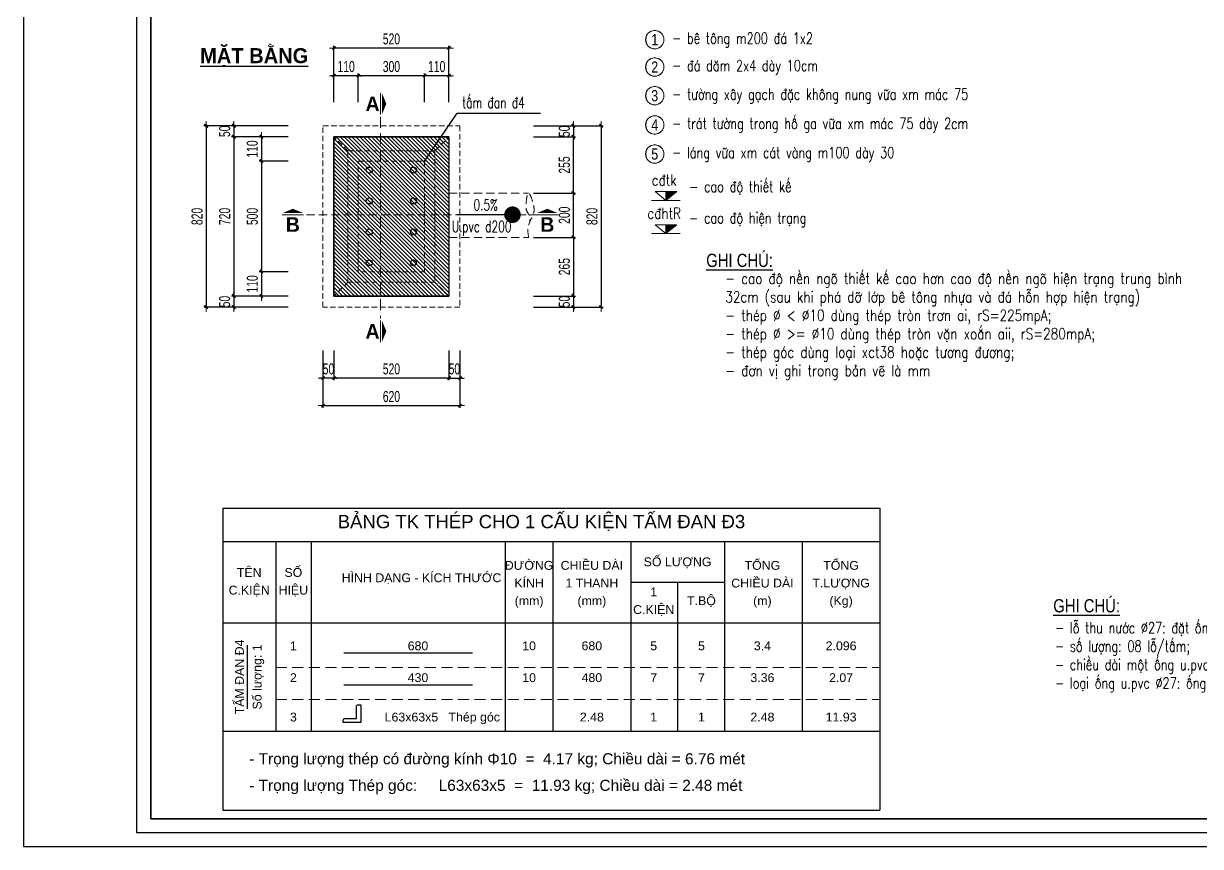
# Model space of a CAD drawing. Header units: inches. Extents: x -676 to 53517, y -16349 to 46516.
# Drawn here: x 26431 to 31758, y 7849 to 11571 of the extents above; entities that cross this region are included whole.
import ezdxf
from ezdxf.enums import TextEntityAlignment as Align

# ---------------------------------------------------------------- set-up
doc = ezdxf.new("R2010")
doc.units = ezdxf.units.IN
doc.header["$MEASUREMENT"] = 0
doc.set_wipeout_variables(frame=1)
doc.linetypes.add('HIDDEN', pattern=[0.375, 0.25, -0.125])
doc.layers.add('ENTTNTHIETKE1', color=2, linetype='Continuous')
doc.layers.add('KHUNGTEN', color=5, linetype='Continuous')
for name, color, linetype, lineweight in [('LC Dim', 8, 'Continuous', 18), ('LC Hatch', 252, 'Continuous', 9), ('LC ISO', 153, 'Continuous', 13), ('LC Khac', 4, 'Continuous', 9), ('LC MANH DUT', 35, 'HIDDEN', 5), ('LC Net dam 1', 30, 'Continuous', 30), ('LC Net manh', 9, 'Continuous', 5), ('LC Net thay', 7, 'Continuous', 25), ('LC Text1', 3, 'Continuous', 20), ('LC Text2', 7, 'Continuous', 25), ('THEP', 1, 'Continuous', 35)]:
    doc.layers.add(name, color=color, linetype=linetype, lineweight=lineweight)
doc.styles.add('General text 2', font='arial.ttf')
doc.styles.add('Hoa', font='micross.ttf')
doc.styles.add('HOATBIF', font='hoatbif.shx', dxfattribs={"width": 0.7})
doc.styles.add('LC 1', font='')
doc.styles.add('LC 3', font='vnsimli.shx', dxfattribs={"width": 0.75})
doc.styles.add('T1', font='Vnsimli.shx', dxfattribs={"width": 0.8})
doc.styles.add('T2', font='', dxfattribs={"width": 0.8})
doc.styles.add('THUONG', font='', dxfattribs={"height": 40})
doc.styles.get('LC 1').set_extended_font_data('.VnAvantH', bold=True)
doc.styles.get('T2').set_extended_font_data('.VnArialH')
doc.styles.get('THUONG').set_extended_font_data('.VnArial')
doc.dimstyles.new('1-100(1-25)', dxfattribs={"dimscale": 25, "dimtxt": 2.5, "dimasz": 0.35, "dimexe": 0.5, "dimexo": 0, "dimgap": 0.8, "dimtad": 1, "dimdec": 0, "dimzin": 0, "dimdsep": 46, "dimtxsty": 'HOATBIF', "dimblk1": 'DOT', "dimblk2": 'DOT', "dimsah": 1, "dimcen": -1, "dimdle": 1, "dimclrd": 256, "dimclre": 256, "dimclrt": 4, "dimadec": 3, "dimazin": 2, "dimtfac": 0.333333, "dimtdec": 0, "dimtix": 1, "dimtmove": 2, "dimatfit": 3, "dimldrblk": 'DOT', "dimfxl": 1, "dimtvp": 0.833333, "dimtolj": 1, "dimtzin": 0, "dimarcsym": 0})

# ---------------------------------------------------------------- blocks, each defined once
blk = doc.blocks.new('*U475')
at = {"layer": 'LC Net thay'}
blk.add_circle((0, 0), 13.5, dxfattribs=at)
blk = doc.blocks.new('*U476')
at = {"layer": 'LC Net thay', "color": 0, "linetype": 'ByBlock', "lineweight": -2, "transparency": 16777216}
for p in [(0, 420), (200, 420), (0, 280), (200, 280), (0, 140), (200, 140), (0, 0), (200, 0)]:
    blk.add_blockref('*U475', p, dxfattribs=at)
blk = doc.blocks.new('DOT')
at = {"layer": 'LC Dim', "color": 4}
blk.add_line((-1, -1), (1, 1), dxfattribs=at)
at = {"layer": 'LC Dim'}
blk.add_line((-3, 0), (3, 0), dxfattribs=at)
at = {"layer": 'LC Dim', "color": 4}
blk.add_lwpolyline([(0.5, 1), (-1, -0.5), (-0.5, -1), (1, 0.5)], close=True, dxfattribs=at)
blk = doc.blocks.new('*D498')
at = {"layer": 'Defpoints', "color": 0, "transparency": 16777216}
for p in [(27836.4, 10091.5), (28356.4, 10091.5), (27836.4, 9967.4)]:
    blk.add_point(p, dxfattribs=at)
at = {"layer": 'LC Dim', "lineweight": -2, "transparency": 16777216}
for p, q in [((27836.4, 10091.5), (27836.4, 9957.4)), ((28356.4, 10091.5), (28356.4, 9957.4)), ((28349.4, 9967.4), (27843.4, 9967.4))]:
    blk.add_line(p, q, dxfattribs=at)
at = {"layer": 'LC Dim', "lineweight": -2, "transparency": 16777216, "xscale": 7, "yscale": 7, "zscale": 7, "rotation": 180}
blk.add_blockref('DOT', (27836.4, 9967.4), dxfattribs=at)
at = {"layer": 'LC Dim', "lineweight": -2, "transparency": 16777216, "xscale": 7, "yscale": 7, "zscale": 7}
blk.add_blockref('DOT', (28356.4, 9967.4), dxfattribs=at)
at = {"layer": 'LC Dim', "color": 4, "transparency": 16777216, "insert": (28096.4, 10008.4), "char_height": 50, "attachment_point": 5, "style": 'HOATBIF'}
blk.add_mtext('\\A1;520', dxfattribs=at)
blk = doc.blocks.new('_Dot')
at = {"color": 0, "linetype": 'ByBlock', "lineweight": -2}
blk.add_line((-0.5, 0), (-1, 0), dxfattribs=at)
at = {"color": 0, "linetype": 'ByBlock', "const_width": 0.5}
blk.add_lwpolyline([(-0.25, 0, 1), (0.25, 0, 1)], format="xyb", close=True, dxfattribs=at)
blk = doc.blocks.new('*D499')
at = {"layer": 'Defpoints', "color": 0, "transparency": 16777216}
for p in [(27786.4, 10091.5), (27836.4, 10091.5), (27786.4, 9967.4)]:
    blk.add_point(p, dxfattribs=at)
at = {"layer": 'LC Dim', "lineweight": -2, "transparency": 16777216}
for p, q in [((27786.4, 10091.5), (27786.4, 9957.4)), ((27836.4, 10091.5), (27836.4, 9957.4)), ((27779.4, 9967.4), (27772.4, 9967.4)), ((27836.4, 9967.4), (27786.4, 9967.4)), ((27843.4, 9967.4), (27850.4, 9967.4))]:
    blk.add_line(p, q, dxfattribs=at)
at = {"layer": 'LC Dim', "lineweight": -2, "transparency": 16777216, "xscale": 7, "yscale": 7, "zscale": 7}
blk.add_blockref('DOT', (27786.4, 9967.4), dxfattribs=at)
at = {"layer": 'LC Dim', "lineweight": -2, "transparency": 16777216, "xscale": 7, "yscale": 7, "zscale": 7, "rotation": 180}
blk.add_blockref('DOT', (27836.4, 9967.4), dxfattribs=at)
at = {"layer": 'LC Dim', "color": 4, "transparency": 16777216, "insert": (27811.4, 10008.4), "char_height": 50, "attachment_point": 5, "style": 'HOATBIF'}
blk.add_mtext('\\A1;50', dxfattribs=at)
blk = doc.blocks.new('*D500')
at = {"layer": 'Defpoints', "color": 0, "transparency": 16777216}
for p in [(28246.4, 11334.9), (28246.4, 11214.8), (28356.4, 11214.8)]:
    blk.add_point(p, dxfattribs=at)
at = {"layer": 'LC Dim', "lineweight": -2, "transparency": 16777216}
for p, q in [((28239.4, 11334.9), (28232.4, 11334.9)), ((28246.4, 11214.8), (28246.4, 11344.9)), ((28356.4, 11334.9), (28246.4, 11334.9)), ((28356.4, 11214.8), (28356.4, 11344.9)), ((28363.4, 11334.9), (28370.4, 11334.9))]:
    blk.add_line(p, q, dxfattribs=at)
at = {"layer": 'LC Dim', "lineweight": -2, "transparency": 16777216, "xscale": 7, "yscale": 7, "zscale": 7}
blk.add_blockref('DOT', (28246.4, 11334.9), dxfattribs=at)
at = {"layer": 'LC Dim', "lineweight": -2, "transparency": 16777216, "xscale": 7, "yscale": 7, "zscale": 7, "rotation": 180}
blk.add_blockref('DOT', (28356.4, 11334.9), dxfattribs=at)
at = {"layer": 'LC Dim', "color": 4, "transparency": 16777216, "insert": (28301.4, 11375.9), "char_height": 50, "attachment_point": 5, "style": 'HOATBIF'}
blk.add_mtext('\\A1;110', dxfattribs=at)
blk = doc.blocks.new('*D501')
at = {"layer": 'Defpoints', "color": 0, "transparency": 16777216}
for p in [(27946.4, 11334.9), (27946.4, 11214.8), (28246.4, 11214.8)]:
    blk.add_point(p, dxfattribs=at)
at = {"layer": 'LC Dim', "lineweight": -2, "transparency": 16777216}
for p, q in [((27946.4, 11214.8), (27946.4, 11344.9)), ((28239.4, 11334.9), (27953.4, 11334.9)), ((28246.4, 11214.8), (28246.4, 11344.9))]:
    blk.add_line(p, q, dxfattribs=at)
at = {"layer": 'LC Dim', "lineweight": -2, "transparency": 16777216, "xscale": 7, "yscale": 7, "zscale": 7, "rotation": 180}
blk.add_blockref('DOT', (27946.4, 11334.9), dxfattribs=at)
at = {"layer": 'LC Dim', "lineweight": -2, "transparency": 16777216, "xscale": 7, "yscale": 7, "zscale": 7}
blk.add_blockref('DOT', (28246.4, 11334.9), dxfattribs=at)
at = {"layer": 'LC Dim', "color": 4, "transparency": 16777216, "insert": (28096.4, 11375.9), "char_height": 50, "attachment_point": 5, "style": 'HOATBIF'}
blk.add_mtext('\\A1;300', dxfattribs=at)
blk = doc.blocks.new('*D502')
at = {"layer": 'Defpoints', "color": 0, "transparency": 16777216}
for p in [(27836.4, 11334.9), (27836.4, 11214.8), (27946.4, 11214.8)]:
    blk.add_point(p, dxfattribs=at)
at = {"layer": 'LC Dim', "lineweight": -2, "transparency": 16777216}
for p, q in [((27829.4, 11334.9), (27822.4, 11334.9)), ((27836.4, 11214.8), (27836.4, 11344.9)), ((27946.4, 11334.9), (27836.4, 11334.9)), ((27946.4, 11214.8), (27946.4, 11344.9)), ((27953.4, 11334.9), (27960.4, 11334.9))]:
    blk.add_line(p, q, dxfattribs=at)
at = {"layer": 'LC Dim', "lineweight": -2, "transparency": 16777216, "xscale": 7, "yscale": 7, "zscale": 7}
blk.add_blockref('DOT', (27836.4, 11334.9), dxfattribs=at)
at = {"layer": 'LC Dim', "lineweight": -2, "transparency": 16777216, "xscale": 7, "yscale": 7, "zscale": 7, "rotation": 180}
blk.add_blockref('DOT', (27946.4, 11334.9), dxfattribs=at)
at = {"layer": 'LC Dim', "color": 4, "transparency": 16777216, "insert": (27891.4, 11375.9), "char_height": 50, "attachment_point": 5, "style": 'HOATBIF'}
blk.add_mtext('\\A1;110', dxfattribs=at)
blk = doc.blocks.new('*D503')
at = {"layer": 'Defpoints', "color": 0, "transparency": 16777216}
for p in [(27629.6, 11058.2), (27507.9, 10948.2), (27629.6, 10948.2)]:
    blk.add_point(p, dxfattribs=at)
at = {"layer": 'LC Dim', "lineweight": -2, "transparency": 16777216}
for p, q in [((27629.6, 11058.2), (27497.9, 11058.2)), ((27507.9, 11065.2), (27507.9, 11072.2)), ((27507.9, 11058.2), (27507.9, 10948.2)), ((27629.6, 10948.2), (27497.9, 10948.2)), ((27507.9, 10941.2), (27507.9, 10934.2))]:
    blk.add_line(p, q, dxfattribs=at)
at = {"layer": 'LC Dim', "lineweight": -2, "transparency": 16777216, "xscale": 7, "yscale": 7, "zscale": 7}
for p, rotation in [((27507.9, 11058.2), 270), ((27507.9, 10948.2), 90)]:
    blk.add_blockref('DOT', p, dxfattribs=dict(at, rotation=rotation))
at = {"layer": 'LC Dim', "color": 4, "transparency": 16777216, "insert": (27466.9, 11003.2), "char_height": 50, "attachment_point": 5, "rotation": 90, "style": 'HOATBIF'}
blk.add_mtext('\\A1;110', dxfattribs=at)
blk = doc.blocks.new('*D504')
at = {"layer": 'Defpoints', "color": 0, "transparency": 16777216}
for p in [(27629.6, 10948.2), (27507.9, 10448.2), (27629.6, 10448.2)]:
    blk.add_point(p, dxfattribs=at)
at = {"layer": 'LC Dim', "lineweight": -2, "transparency": 16777216}
for p, q in [((27629.6, 10948.2), (27497.9, 10948.2)), ((27507.9, 10941.2), (27507.9, 10455.2)), ((27629.6, 10448.2), (27497.9, 10448.2))]:
    blk.add_line(p, q, dxfattribs=at)
at = {"layer": 'LC Dim', "lineweight": -2, "transparency": 16777216, "xscale": 7, "yscale": 7, "zscale": 7}
for p, rotation in [((27507.9, 10948.2), 90), ((27507.9, 10448.2), 270)]:
    blk.add_blockref('DOT', p, dxfattribs=dict(at, rotation=rotation))
at = {"layer": 'LC Dim', "color": 4, "transparency": 16777216, "insert": (27466.9, 10698.2), "char_height": 50, "attachment_point": 5, "rotation": 90, "style": 'HOATBIF'}
blk.add_mtext('\\A1;500', dxfattribs=at)
blk = doc.blocks.new('*D505')
at = {"layer": 'Defpoints', "color": 0, "transparency": 16777216}
for p in [(27629.6, 10448.2), (27507.9, 10338.2), (27629.6, 10338.2)]:
    blk.add_point(p, dxfattribs=at)
at = {"layer": 'LC Dim', "lineweight": -2, "transparency": 16777216}
for p, q in [((27629.6, 10448.2), (27497.9, 10448.2)), ((27507.9, 10455.2), (27507.9, 10462.2)), ((27507.9, 10448.2), (27507.9, 10338.2)), ((27629.6, 10338.2), (27497.9, 10338.2)), ((27507.9, 10331.2), (27507.9, 10324.2))]:
    blk.add_line(p, q, dxfattribs=at)
at = {"layer": 'LC Dim', "lineweight": -2, "transparency": 16777216, "xscale": 7, "yscale": 7, "zscale": 7}
for p, rotation in [((27507.9, 10448.2), 270), ((27507.9, 10338.2), 90)]:
    blk.add_blockref('DOT', p, dxfattribs=dict(at, rotation=rotation))
at = {"layer": 'LC Dim', "color": 4, "transparency": 16777216, "insert": (27466.9, 10393.2), "char_height": 50, "attachment_point": 5, "rotation": 90, "style": 'HOATBIF'}
blk.add_mtext('\\A1;110', dxfattribs=at)
blk = doc.blocks.new('*D506')
at = {"layer": 'Defpoints', "color": 0, "transparency": 16777216}
for p in [(27629.6, 11108.2), (27382.9, 11058.2), (27629.6, 11058.2)]:
    blk.add_point(p, dxfattribs=at)
at = {"layer": 'LC Dim', "lineweight": -2, "transparency": 16777216}
for p, q in [((27629.6, 11108.2), (27372.9, 11108.2)), ((27382.9, 11115.2), (27382.9, 11122.2)), ((27382.9, 11108.2), (27382.9, 11058.2)), ((27629.6, 11058.2), (27372.9, 11058.2)), ((27382.9, 11051.2), (27382.9, 11044.2))]:
    blk.add_line(p, q, dxfattribs=at)
at = {"layer": 'LC Dim', "lineweight": -2, "transparency": 16777216, "xscale": 7, "yscale": 7, "zscale": 7}
for p, rotation in [((27382.9, 11108.2), 270), ((27382.9, 11058.2), 90)]:
    blk.add_blockref('DOT', p, dxfattribs=dict(at, rotation=rotation))
at = {"layer": 'LC Dim', "color": 4, "transparency": 16777216, "insert": (27341.9, 11083.2), "char_height": 50, "attachment_point": 5, "rotation": 90, "style": 'HOATBIF'}
blk.add_mtext('\\A1;50', dxfattribs=at)
blk = doc.blocks.new('*D507')
at = {"layer": 'Defpoints', "color": 0, "transparency": 16777216}
for p in [(27629.6, 11058.2), (27382.9, 10338.2), (27629.6, 10338.2)]:
    blk.add_point(p, dxfattribs=at)
at = {"layer": 'LC Dim', "lineweight": -2, "transparency": 16777216}
for p, q in [((27629.6, 11058.2), (27372.9, 11058.2)), ((27382.9, 11051.2), (27382.9, 10345.2)), ((27629.6, 10338.2), (27372.9, 10338.2))]:
    blk.add_line(p, q, dxfattribs=at)
at = {"layer": 'LC Dim', "lineweight": -2, "transparency": 16777216, "xscale": 7, "yscale": 7, "zscale": 7}
for p, rotation in [((27382.9, 11058.2), 90), ((27382.9, 10338.2), 270)]:
    blk.add_blockref('DOT', p, dxfattribs=dict(at, rotation=rotation))
at = {"layer": 'LC Dim', "color": 4, "transparency": 16777216, "insert": (27341.9, 10698.2), "char_height": 50, "attachment_point": 5, "rotation": 90, "style": 'HOATBIF'}
blk.add_mtext('\\A1;720', dxfattribs=at)
blk = doc.blocks.new('*D508')
at = {"layer": 'Defpoints', "color": 0, "transparency": 16777216}
for p in [(27629.6, 10338.2), (27382.9, 10288.2), (27629.6, 10288.2)]:
    blk.add_point(p, dxfattribs=at)
at = {"layer": 'LC Dim', "lineweight": -2, "transparency": 16777216}
for p, q in [((27629.6, 10338.2), (27372.9, 10338.2)), ((27382.9, 10345.2), (27382.9, 10352.2)), ((27382.9, 10338.2), (27382.9, 10288.2)), ((27629.6, 10288.2), (27372.9, 10288.2)), ((27382.9, 10281.2), (27382.9, 10274.2))]:
    blk.add_line(p, q, dxfattribs=at)
at = {"layer": 'LC Dim', "lineweight": -2, "transparency": 16777216, "xscale": 7, "yscale": 7, "zscale": 7}
for p, rotation in [((27382.9, 10338.2), 270), ((27382.9, 10288.2), 90)]:
    blk.add_blockref('DOT', p, dxfattribs=dict(at, rotation=rotation))
at = {"layer": 'LC Dim', "color": 4, "transparency": 16777216, "insert": (27341.9, 10313.2), "char_height": 50, "attachment_point": 5, "rotation": 90, "style": 'HOATBIF'}
blk.add_mtext('\\A1;50', dxfattribs=at)
blk = doc.blocks.new('*D509')
at = {"layer": 'Defpoints', "color": 0, "transparency": 16777216}
for p in [(27629.6, 11108.2), (27257.9, 10288.2), (27629.6, 10288.2)]:
    blk.add_point(p, dxfattribs=at)
at = {"layer": 'LC Dim', "lineweight": -2, "transparency": 16777216}
for p, q in [((27629.6, 11108.2), (27247.9, 11108.2)), ((27257.9, 11101.2), (27257.9, 10295.2)), ((27629.6, 10288.2), (27247.9, 10288.2))]:
    blk.add_line(p, q, dxfattribs=at)
at = {"layer": 'LC Dim', "lineweight": -2, "transparency": 16777216, "xscale": 7, "yscale": 7, "zscale": 7}
for p, rotation in [((27257.9, 11108.2), 90), ((27257.9, 10288.2), 270)]:
    blk.add_blockref('DOT', p, dxfattribs=dict(at, rotation=rotation))
at = {"layer": 'LC Dim', "color": 4, "transparency": 16777216, "insert": (27216.9, 10698.2), "char_height": 50, "attachment_point": 5, "rotation": 90, "style": 'HOATBIF'}
blk.add_mtext('\\A1;820', dxfattribs=at)
blk = doc.blocks.new('*D510')
at = {"layer": 'Defpoints', "color": 0, "transparency": 16777216}
for p in [(28356.4, 10091.5), (28406.4, 10091.5), (28406.4, 9967.4)]:
    blk.add_point(p, dxfattribs=at)
at = {"layer": 'LC Dim', "lineweight": -2, "transparency": 16777216}
for p, q in [((28356.4, 10091.5), (28356.4, 9957.4)), ((28406.4, 10091.5), (28406.4, 9957.4)), ((28349.4, 9967.4), (28342.4, 9967.4)), ((28356.4, 9967.4), (28406.4, 9967.4)), ((28413.4, 9967.4), (28420.4, 9967.4))]:
    blk.add_line(p, q, dxfattribs=at)
at = {"layer": 'LC Dim', "lineweight": -2, "transparency": 16777216, "xscale": 7, "yscale": 7, "zscale": 7}
blk.add_blockref('DOT', (28356.4, 9967.4), dxfattribs=at)
at = {"layer": 'LC Dim', "lineweight": -2, "transparency": 16777216, "xscale": 7, "yscale": 7, "zscale": 7, "rotation": 180}
blk.add_blockref('DOT', (28406.4, 9967.4), dxfattribs=at)
at = {"layer": 'LC Dim', "color": 4, "transparency": 16777216, "insert": (28381.4, 10008.4), "char_height": 50, "attachment_point": 5, "style": 'HOATBIF'}
blk.add_mtext('\\A1;50', dxfattribs=at)
blk = doc.blocks.new('*D511')
at = {"layer": 'Defpoints', "color": 0, "transparency": 16777216}
for p in [(28738.7, 10603.7), (28738.7, 10338.2), (28920.2, 10338.2)]:
    blk.add_point(p, dxfattribs=at)
at = {"layer": 'LC Dim', "lineweight": -2, "transparency": 16777216}
for p, q in [((28738.7, 10603.7), (28930.2, 10603.7)), ((28920.2, 10596.7), (28920.2, 10345.2)), ((28738.7, 10338.2), (28930.2, 10338.2))]:
    blk.add_line(p, q, dxfattribs=at)
at = {"layer": 'LC Dim', "lineweight": -2, "transparency": 16777216, "xscale": 7, "yscale": 7, "zscale": 7}
for p, rotation in [((28920.2, 10603.7), 90), ((28920.2, 10338.2), 270)]:
    blk.add_blockref('DOT', p, dxfattribs=dict(at, rotation=rotation))
at = {"layer": 'LC Dim', "color": 4, "transparency": 16777216, "insert": (28879.2, 10471), "char_height": 50, "attachment_point": 5, "rotation": 90, "style": 'HOATBIF'}
blk.add_mtext('\\A1;265', dxfattribs=at)
blk = doc.blocks.new('*D512')
at = {"layer": 'Defpoints', "color": 0, "transparency": 16777216}
for p in [(28738.7, 11108.2), (28738.7, 11058.2), (28920.2, 11058.2)]:
    blk.add_point(p, dxfattribs=at)
at = {"layer": 'LC Dim', "lineweight": -2, "transparency": 16777216}
for p, q in [((28738.7, 11108.2), (28930.2, 11108.2)), ((28920.2, 11115.2), (28920.2, 11122.2)), ((28920.2, 11108.2), (28920.2, 11058.2)), ((28738.7, 11058.2), (28930.2, 11058.2)), ((28920.2, 11051.2), (28920.2, 11044.2))]:
    blk.add_line(p, q, dxfattribs=at)
at = {"layer": 'LC Dim', "lineweight": -2, "transparency": 16777216, "xscale": 7, "yscale": 7, "zscale": 7}
for p, rotation in [((28920.2, 11108.2), 270), ((28920.2, 11058.2), 90)]:
    blk.add_blockref('DOT', p, dxfattribs=dict(at, rotation=rotation))
at = {"layer": 'LC Dim', "color": 4, "transparency": 16777216, "insert": (28879.2, 11083.2), "char_height": 50, "attachment_point": 5, "rotation": 90, "style": 'HOATBIF'}
blk.add_mtext('\\A1;50', dxfattribs=at)
blk = doc.blocks.new('*D513')
at = {"layer": 'Defpoints', "color": 0, "transparency": 16777216}
for p in [(28738.7, 10338.2), (28738.7, 10288.2), (28920.2, 10288.2)]:
    blk.add_point(p, dxfattribs=at)
at = {"layer": 'LC Dim', "lineweight": -2, "transparency": 16777216}
for p, q in [((28738.7, 10338.2), (28930.2, 10338.2)), ((28920.2, 10345.2), (28920.2, 10352.2)), ((28920.2, 10338.2), (28920.2, 10288.2)), ((28738.7, 10288.2), (28930.2, 10288.2)), ((28920.2, 10281.2), (28920.2, 10274.2))]:
    blk.add_line(p, q, dxfattribs=at)
at = {"layer": 'LC Dim', "lineweight": -2, "transparency": 16777216, "xscale": 7, "yscale": 7, "zscale": 7}
for p, rotation in [((28920.2, 10338.2), 270), ((28920.2, 10288.2), 90)]:
    blk.add_blockref('DOT', p, dxfattribs=dict(at, rotation=rotation))
at = {"layer": 'LC Dim', "color": 4, "transparency": 16777216, "insert": (28879.2, 10313.2), "char_height": 50, "attachment_point": 5, "rotation": 90, "style": 'HOATBIF'}
blk.add_mtext('\\A1;50', dxfattribs=at)
blk = doc.blocks.new('*D514')
at = {"layer": 'Defpoints', "color": 0, "transparency": 16777216}
for p in [(28738.7, 11108.2), (28738.7, 10288.2), (29045.2, 10288.2)]:
    blk.add_point(p, dxfattribs=at)
at = {"layer": 'LC Dim', "lineweight": -2, "transparency": 16777216}
for p, q in [((28738.7, 11108.2), (29055.2, 11108.2)), ((29045.2, 11101.2), (29045.2, 10295.2)), ((28738.7, 10288.2), (29055.2, 10288.2))]:
    blk.add_line(p, q, dxfattribs=at)
at = {"layer": 'LC Dim', "lineweight": -2, "transparency": 16777216, "xscale": 7, "yscale": 7, "zscale": 7}
for p, rotation in [((29045.2, 11108.2), 90), ((29045.2, 10288.2), 270)]:
    blk.add_blockref('DOT', p, dxfattribs=dict(at, rotation=rotation))
at = {"layer": 'LC Dim', "color": 4, "transparency": 16777216, "insert": (29004.2, 10698.2), "char_height": 50, "attachment_point": 5, "rotation": 90, "style": 'HOATBIF'}
blk.add_mtext('\\A1;820', dxfattribs=at)
blk = doc.blocks.new('*U66')
at = {"layer": 'Defpoints'}
blk.add_lwpolyline([(0, 4.25), (-2.5, 3.44), (-4.04, 1.31), (-4.04, -1.31), (-2.5, -3.44), (0, -4.25), (2.5, -3.44), (4.04, -1.31), (4.04, 1.31), (2.5, 3.44)], close=True, dxfattribs=at)
at = {"layer": 'LC Text1', "style": 'General text 2', "width": 0.8, "flags": 8}
blk.add_attdef('SYMBOL', text='', height=5.2, dxfattribs=at).set_placement((0, 0), align=Align.MIDDLE_CENTER)
blk.add_wipeout([(0, 4.25), (-2.5, 3.44), (-4.04, 1.31), (-4.04, -1.31), (-2.5, -3.44), (0, -4.25), (2.5, -3.44), (4.04, -1.31), (4.04, 1.31), (2.5, 3.44)]).dxf.layer = 'LC Net manh'
at = {"layer": 'LC ISO'}
blk.add_circle((0, 0), 4.25, dxfattribs=at)
blk = doc.blocks.new('khung vpn')
at = {"layer": 'Defpoints'}
for p, q in [((52498.758, -4195.446), (52498.758, -4235.276)), ((52498.758, -4235.276), (52556.46, -4235.276))]:
    blk.add_line(p, q, dxfattribs=at)
at = {"layer": 'KHUNGTEN'}
blk.add_lwpolyline([(52556.243, -4234.885), (52502.048, -4234.885), (52502.048, -4195.662), (52556.243, -4195.662)], close=True, dxfattribs=at)
at = {"layer": 'THEP'}
blk.add_lwpolyline([(52555.832, -4234.474), (52502.459, -4234.474), (52502.459, -4196.073), (52555.832, -4196.073)], close=True, dxfattribs=at)
blk = doc.blocks.new('TIEUDE2')
at = {"layer": 'LC Text2', "color": 7, "style": 'LC 1'}
blk.add_attdef('%%UTIªU§Ò', text='', height=3.5, dxfattribs=at).set_placement((0, 0), align=Align.BOTTOM_CENTER)
blk.add_attdef('TL', text='', height=2.2, dxfattribs=at).set_placement((0, -1.8), align=Align.TOP_CENTER)
blk = doc.blocks.new('Caodo1')
at = {"layer": 'LC Text1'}
blk.add_hatch(color=4, dxfattribs=at).paths.add_polyline_path([(0, 200), (0, 0), (243, 200)])
at = {"layer": 'LC Text1', "color": 4}
for p, q in [((324, 0), (-324, 0)), ((0, 0), (0, 200))]:
    blk.add_line(p, q, dxfattribs=at)
blk.add_lwpolyline([(-243, 200), (243, 200), (0, 0), (0, 0)], close=True, dxfattribs=at)
at = {"layer": 'LC Text1', "color": 4, "style": 'T1', "width": 0.8}
blk.add_attdef('%%P0,00', text='', height=250, dxfattribs=at).set_placement((-39, 460), align=Align.MIDDLE_CENTER)
blk = doc.blocks.new('*D568')
at = {"layer": 'Defpoints', "color": 0, "transparency": 16777216}
for p in [(27836.4, 11459.9), (27836.4, 11214.8), (28356.4, 11214.8)]:
    blk.add_point(p, dxfattribs=at)
at = {"layer": 'LC Dim', "lineweight": -2, "transparency": 16777216}
for p, q in [((27836.4, 11214.8), (27836.4, 11469.9)), ((28349.4, 11459.9), (27843.4, 11459.9)), ((28356.4, 11214.8), (28356.4, 11469.9))]:
    blk.add_line(p, q, dxfattribs=at)
at = {"layer": 'LC Dim', "lineweight": -2, "transparency": 16777216, "xscale": 7, "yscale": 7, "zscale": 7, "rotation": 180}
blk.add_blockref('DOT', (27836.4, 11459.9), dxfattribs=at)
at = {"layer": 'LC Dim', "lineweight": -2, "transparency": 16777216, "xscale": 7, "yscale": 7, "zscale": 7}
blk.add_blockref('DOT', (28356.4, 11459.9), dxfattribs=at)
at = {"layer": 'LC Dim', "color": 4, "transparency": 16777216, "insert": (28096.4, 11500.9), "char_height": 50, "attachment_point": 5, "style": 'HOATBIF'}
blk.add_mtext('\\A1;520', dxfattribs=at)
blk = doc.blocks.new('*D569')
at = {"layer": 'Defpoints', "color": 0, "transparency": 16777216}
for p in [(27786.4, 10091.5), (28406.4, 10091.5), (28406.4, 9842.4)]:
    blk.add_point(p, dxfattribs=at)
at = {"layer": 'LC Dim', "lineweight": -2, "transparency": 16777216}
for p, q in [((27786.4, 10091.5), (27786.4, 9832.4)), ((28406.4, 10091.5), (28406.4, 9832.4)), ((27793.4, 9842.4), (28399.4, 9842.4))]:
    blk.add_line(p, q, dxfattribs=at)
at = {"layer": 'LC Dim', "lineweight": -2, "transparency": 16777216, "xscale": 7, "yscale": 7, "zscale": 7, "rotation": 180}
blk.add_blockref('DOT', (27786.4, 9842.4), dxfattribs=at)
at = {"layer": 'LC Dim', "lineweight": -2, "transparency": 16777216, "xscale": 7, "yscale": 7, "zscale": 7}
blk.add_blockref('DOT', (28406.4, 9842.4), dxfattribs=at)
at = {"layer": 'LC Dim', "color": 4, "transparency": 16777216, "insert": (28096.4, 9883.4), "char_height": 50, "attachment_point": 5, "style": 'HOATBIF'}
blk.add_mtext('\\A1;620', dxfattribs=at)
blk = doc.blocks.new('*D584')
at = {"layer": 'Defpoints', "color": 0, "transparency": 16777216}
for p in [(28738.7, 10803.7), (28920.2, 10803.7), (28738.7, 10603.7)]:
    blk.add_point(p, dxfattribs=at)
at = {"layer": 'LC Dim', "lineweight": -2, "transparency": 16777216}
for p, q in [((28738.7, 10803.7), (28930.2, 10803.7)), ((28920.2, 10610.7), (28920.2, 10796.7)), ((28738.7, 10603.7), (28930.2, 10603.7))]:
    blk.add_line(p, q, dxfattribs=at)
at = {"layer": 'LC Dim', "lineweight": -2, "transparency": 16777216, "xscale": 7, "yscale": 7, "zscale": 7}
for p, rotation in [((28920.2, 10803.7), 90), ((28920.2, 10603.7), 270)]:
    blk.add_blockref('DOT', p, dxfattribs=dict(at, rotation=rotation))
at = {"layer": 'LC Dim', "color": 4, "transparency": 16777216, "insert": (28879.2, 10703.7), "char_height": 50, "attachment_point": 5, "rotation": 90, "style": 'HOATBIF'}
blk.add_mtext('\\A1;200', dxfattribs=at)
blk = doc.blocks.new('*D585')
at = {"layer": 'Defpoints', "color": 0, "transparency": 16777216}
for p in [(28738.7, 11058.2), (28920.2, 11058.2), (28738.7, 10803.7)]:
    blk.add_point(p, dxfattribs=at)
at = {"layer": 'LC Dim', "lineweight": -2, "transparency": 16777216}
for p, q in [((28738.7, 11058.2), (28930.2, 11058.2)), ((28920.2, 10810.7), (28920.2, 11051.2)), ((28738.7, 10803.7), (28930.2, 10803.7))]:
    blk.add_line(p, q, dxfattribs=at)
at = {"layer": 'LC Dim', "lineweight": -2, "transparency": 16777216, "xscale": 7, "yscale": 7, "zscale": 7}
for p, rotation in [((28920.2, 11058.2), 90), ((28920.2, 10803.7), 270)]:
    blk.add_blockref('DOT', p, dxfattribs=dict(at, rotation=rotation))
at = {"layer": 'LC Dim', "color": 4, "transparency": 16777216, "insert": (28879.2, 10931), "char_height": 50, "attachment_point": 5, "rotation": 90, "style": 'HOATBIF'}
blk.add_mtext('\\A1;255', dxfattribs=at)

msp = doc.modelspace()

# ---------------------------------------------------------------- hatches: boundary and pattern name
at = {"layer": 'LC Hatch', "lineweight": 0}
h = msp.add_hatch(dxfattribs=at)
h.set_pattern_fill('ANSI31', color=256, scale=100, angle=-90, style=0)
h.set_pattern_definition([(315, (28225.606, 181127.273), (8.8388348, 8.8388348), [])])
h.paths.add_polyline_path([(28356.4, 11058.2), (27836.4, 11058.2), (27836.4, 10338.2), (28356.4, 10338.2)])

# ---------------------------------------------------------------- linework, layer by layer
at = {"layer": 'LC Khac', "color": 1, "ltscale": 2}
for p, q in [((28046.6, 11256.3, 0), (28046.6, 11159.2, 0)), ((27698.7, 10706.1, 0), (27601.6, 10706.1, 0)), ((28850.3, 10706.1, 0), (28753.2, 10706.1, 0)), ((28046.6, 10227.2, 0), (28046.6, 10130.1, 0))]:
    msp.add_line(p, q, dxfattribs=at)
at = {"layer": 'LC Khac', "color": 1, "ltscale": 2, "elevation": 0}
for points in [[(28073.4, 11207.7, 0, 94.3, 0), (28053.9, 11207.7, 55, 55, 0)], [(27650.2, 10732.9, 0, 94.3, 0), (27650.2, 10713.4, 55, 55, 0)], [(28801.8, 10732.9, 0, 94.3, 0), (28801.8, 10713.4, 55, 55, 0)], [(28073.4, 10178.7, 0, 94.3, 0), (28053.9, 10178.7, 55, 55, 0)]]:
    msp.add_lwpolyline(points, format="xyseb", dxfattribs=at)
at = {"layer": 'LC MANH DUT', "ltscale": 200}
for p, q in [((28046.6, 11149.4, 0), (28046.6, 10236, 0)), ((27572.6, 8658), (30307.5, 8658)), ((27572.6, 8514), (30307.5, 8514))]:
    msp.add_line(p, q, dxfattribs=at)
at = {"layer": 'LC MANH DUT', "ltscale": 100}
for p, q in [((27899.4, 10995.2, 0), (27836.4, 11058.2, 0)), ((28293.4, 10995.2, 0), (28356.4, 11058.2, 0)), ((27899.4, 10401.2, 0), (27836.4, 10338.2, 0)), ((28356.4, 10338.2, 0), (28293.4, 10401.2, 0))]:
    msp.add_line(p, q, dxfattribs=at)
at = {"layer": 'LC MANH DUT', "ltscale": 150}
for p, q in [((28356.4, 10803.7, 0), (28717, 10803.7, 0)), ((27712, 10706.1, 0), (28753.2, 10706.1, 0)), ((28356.4, 10603.7, 0), (28717, 10603.7, 0))]:
    msp.add_line(p, q, dxfattribs=at)
at = {"layer": 'LC MANH DUT', "ltscale": 100, "elevation": 0}
for points in [[(28406.4, 10288.2), (27786.4, 10288.2), (27786.4, 11108.2), (28406.4, 11108.2)], [(28293.4, 10401.2), (27899.4, 10401.2), (27899.4, 10995.2), (28293.4, 10995.2)], [(28246.4, 10448.2), (27946.4, 10448.2), (27946.4, 10948.2), (28246.4, 10948.2)]]:
    msp.add_lwpolyline(points, close=True, dxfattribs=at)
at = {"layer": 'LC MANH DUT', "ltscale": 150}
msp.add_spline([(28717, 10603.7, 0), (28715.7, 10653.4, 0), (28739.9, 10712.5, 0), (28735, 10766.9, 0), (28717, 10803.7, 0), (28706.1, 10760.1, 0), (28711.9, 10717.2, 0), (28722.1, 10700.1, 0), (28722.7, 10676, 0)], degree=3, dxfattribs=at)
at = {"layer": 'LC Net dam 1'}
for points in [[(27880.6, 8724.2), (28463.5, 8724.2)], [(27880.6, 8580.2), (28463.5, 8580.2)]]:
    msp.add_lwpolyline(points, dxfattribs=at)
msp.add_lwpolyline([(27958.3, 8490), (27958.3, 8410), (27878.3, 8410), (27878.3, 8420, -0.414214), (27886.3, 8428), (27938.3, 8428), (27938.3, 8482, -0.414214), (27946.3, 8490), (27958.3, 8490)], format="xyb", dxfattribs=at)
at = {"layer": 'LC Net manh'}
msp.add_line((27572.6, 8370), (30307.5, 8370), dxfattribs=at)
at = {"layer": 'LC Net thay'}
for p, q in [((28356.4, 10906.1, 0), (28356.4, 10506.1, 0)), ((27332.6, 9379.1), (30307.5, 9379.1)), ((27332.6, 9379.1), (27332.6, 8860.1)), ((30307.5, 9379.1), (30307.5, 8860.1)), ((27332.6, 9228.1), (30307.5, 9228.1)), ((27572.6, 9228.1), (27572.6, 8860.1)), ((27732.6, 9228.1), (27732.6, 8860.1)), ((28611.5, 9228.1), (28611.5, 8860.1)), ((28827.5, 9228.1), (28827.5, 8860.1)), ((29179.5, 9228.1), (29179.5, 8860.1)), ((29603.5, 9228.1), (29603.5, 8860.1)), ((29955.5, 9228.1), (29955.5, 8860.1)), ((29179.5, 9044.1), (29603.5, 9044.1)), ((29391.5, 9044.1), (29391.5, 8860.1)), ((27332.6, 8860.1), (30307.5, 8860.1)), ((27332.6, 8860.1), (30307.5, 8860.1)), ((27332.6, 8860.1), (30307.5, 8860.1)), ((27332.6, 8860.1), (27332.6, 8012.3)), ((27572.6, 8860.1), (27572.6, 8370)), ((27732.6, 8860.1), (27732.6, 8370)), ((28611.5, 8860.1), (28611.5, 8370)), ((28827.5, 8860.1), (28827.5, 8370)), ((29179.5, 8860.1), (29179.5, 8370)), ((29391.5, 8860.1), (29391.5, 8370)), ((29603.5, 8860.1), (29603.5, 8370)), ((29955.5, 8860.1), (29955.5, 8370)), ((30307.5, 8860.1), (30307.5, 8012.3)), ((27332.6, 8370), (30307.5, 8370)), ((27332.6, 8370), (30307.5, 8370)), ((27332.6, 8012.3), (30307.5, 8012.3))]:
    msp.add_line(p, q, dxfattribs=at)
at = {"layer": 'LC Net thay', "elevation": 0}
msp.add_lwpolyline([(28356.4, 11058.2), (27836.4, 11058.2), (27836.4, 10338.2), (28356.4, 10338.2)], dxfattribs=at)
msp.add_lwpolyline([(28356.4, 10338.2), (27836.4, 10338.2), (27836.4, 11058.2), (28356.4, 11058.2)], close=True, dxfattribs=at)
at = {"layer": 'LC Text2'}
msp.add_line((27444.6, 8471.5), (27444.6, 8759.5), dxfattribs=at)

# ---------------------------------------------------------------- block references
at = {"layer": 'LC Net manh'}
ref = msp.add_blockref('*U66', (29288.1, 11497.6), dxfattribs=dict(at, xscale=9.758117647119539, yscale=9.758117647119539, zscale=9.758117647119539))
ref.add_attrib('SYMBOL', '1', dxfattribs={"layer": 'LC Text1', "height": 50.7, "style": 'General text 2', "width": 0.8}).set_placement((29288.1, 11497.6), align=Align.MIDDLE_CENTER)
ref = msp.add_blockref('*U66', (29288.1, 11373.9), dxfattribs=dict(at, xscale=9.758117647119539, yscale=9.758117647119539, zscale=9.758117647119539))
ref.add_attrib('SYMBOL', '2', dxfattribs={"layer": 'LC Text1', "height": 50.7, "style": 'General text 2', "width": 0.8}).set_placement((29288.1, 11373.9), align=Align.MIDDLE_CENTER)
ref = msp.add_blockref('*U66', (29288.1, 11244.3), dxfattribs=dict(at, xscale=9.758117647119539, yscale=9.758117647119539, zscale=9.758117647119539))
ref.add_attrib('SYMBOL', '3', dxfattribs={"layer": 'LC Text1', "height": 50.7, "style": 'General text 2', "width": 0.8}).set_placement((29288.1, 11244.3), align=Align.MIDDLE_CENTER)
ref = msp.add_blockref('*U66', (29288.1, 11112.1), dxfattribs=dict(at, xscale=9.758117647119539, yscale=9.758117647119539, zscale=9.758117647119539))
ref.add_attrib('SYMBOL', '4', dxfattribs={"layer": 'LC Text1', "height": 50.7, "style": 'General text 2', "width": 0.8}).set_placement((29288.1, 11112.1), align=Align.MIDDLE_CENTER)
ref = msp.add_blockref('*U66', (29288.1, 10980.4), dxfattribs=dict(at, xscale=9.758117647119539, yscale=9.758117647119539, zscale=9.758117647119539))
ref.add_attrib('SYMBOL', '5', dxfattribs={"layer": 'LC Text1', "height": 50.7, "style": 'General text 2', "width": 0.8}).set_placement((29288.1, 10980.4), align=Align.MIDDLE_CENTER)
at = {"layer": 'LC Net thay', "rotation": 180}
msp.add_blockref('*U476', (28196, 10908.2, 0), dxfattribs=at)
at = {"layer": 'LC Text1'}
ref = msp.add_blockref('Caodo1', (29338.9, 10770.8, 0), dxfattribs=dict(at, xscale=0.2000000117035516, yscale=0.2000000117035516, zscale=0.2000000117035516, rotation=359.999216292062))
ref.add_attrib('%%P0,00', 'c®tk', dxfattribs={"layer": 'LC Text2', "height": 50, "rotation": 359.9992, "style": 'T1', "width": 0.8}).set_placement((29331.1, 10862.7, 0), align=Align.MIDDLE_CENTER)
ref = msp.add_blockref('Caodo1', (29338.9, 10620.6, 0), dxfattribs=dict(at, xscale=0.2000000117035516, yscale=0.2000000117035516, zscale=0.2000000117035516, rotation=0.0007837079330250008))
ref.add_attrib('%%P0,00', 'c®htR', dxfattribs={"layer": 'LC Text2', "height": 50, "rotation": 0.0008, "style": 'T1', "width": 0.8}).set_placement((29331.1, 10712.5, 0), align=Align.MIDDLE_CENTER)
at = {"layer": 'LC Text2'}
ref = msp.add_blockref('TIEUDE2', (27475.3, 11371.1, 0), dxfattribs=dict(at, xscale=20.00000117034889, yscale=20.00000117034889, zscale=20.00000117034889, rotation=359.999216292062))
ref.add_attrib('%%UTIªU§Ò', '%%UmÆt b»ng', dxfattribs={"color": 7, "height": 67.923, "rotation": 359.9992, "style": 'LC 1'}).set_placement((27475.3, 11371.1, 0), align=Align.BOTTOM_CENTER)

# ---------------------------------------------------------------- texts
at = {"ltscale": 2, "style": 'LC 1'}
for tag, text, p in [('A', 'A', (28010.9, 11207.7, 0)), ('B', 'B', (27650.2, 10661.7, 0)), ('B', 'B', (28801.8, 10661.7, 0)), ('A', 'A', (28010.9, 10178.7, 0))]:
    msp.add_attdef(tag, text=text, height=66, dxfattribs=at).set_placement(p, align=Align.MIDDLE_CENTER)
at = {"layer": 'LC Text1', "color": 3, "style": 'LC 3'}
for s, width, p in [('- bª t«ng m200 ®¸ 1x2', 0.75, (29366.5, 11479.5)), ('- ®¸ d¨m 2x4 dµy 10cm', 0.75, (29366.5, 11355.8)), ('tÊm ®an ®4', 0.7, (28416.2, 11188.5, 0)), ('- t\xadêng x©y g¹ch ®Æc kh«ng nung v÷a xm m¸c 75', 0.75, (29366.5, 11226.2)), ('- tr¸t t\xadêng trong hè ga v÷a xm m¸c 75 dµy 2cm', 0.75, (29366.5, 11094)), ('- l¸ng v÷a xm c¸t vµng m100 dµy 30', 0.75, (29366.5, 10962.3)), ('- cao ®é thiÕt kÕ', 0.75, (29444, 10808.3)), ('0.5%%%', 0.7, (28467.5, 10725.6, 0)), ('- cao ®é hiÖn tr¹ng', 0.75, (29444, 10666.6)), ('U.pvc d200', 0.7, (28369.3, 10627.8, 0))]:
    msp.add_text(s, height=50, dxfattribs=dict(at, width=width)).set_placement(p)
at = {"layer": 'LC Text1', "style": 'Hoa'}
for s, p in [('1', (27652.6, 8724.2)), ('680', (28216.6, 8724.2)), ('10', (28719.5, 8724.2)), ('680', (29003.5, 8724.2)), ('5', (29283.5, 8724.2)), ('5', (29499.5, 8724.2)), ('3.4', (29775.5, 8724.2)), ('2.096', (30131.5, 8724.2)), ('2', (27652.6, 8580.2)), ('430', (28216.6, 8580.2)), ('10', (28719.5, 8580.2)), ('480', (29003.5, 8580.2)), ('7', (29283.5, 8580.2)), ('7', (29499.5, 8580.2)), ('3.36', (29775.5, 8580.2)), ('2.07', (30131.5, 8580.2)), ('3', (27652.6, 8402))]:
    msp.add_text(s, height=40, dxfattribs=at).set_placement(p, align=Align.BOTTOM_CENTER)
at = {"layer": 'LC Text1', "color": 7, "style": 'Hoa'}
msp.add_text('L63x63x5   Thép góc', height=40, dxfattribs=at).set_placement((28587.5, 8402), align=Align.BOTTOM_RIGHT)
for s, p in [('2.48', (29003.5, 8402)), ('1', (29283.5, 8402)), ('1', (29499.5, 8402)), ('2.48', (29775.5, 8402)), ('11.93', (30131.5, 8402))]:
    msp.add_text(s, height=40, dxfattribs=at).set_placement(p, align=Align.BOTTOM_CENTER)
at = {"layer": 'LC Text1', "color": 3, "insert": (29607.6, 10442.8, 0), "char_height": 50, "width": 2261.453, "attachment_point": 1, "rotation": 359.9992, "style": 'LC 3'}
msp.add_mtext('{\\W0.8;- cao ®é nÒn ngâ thiÕt kÕ cao h¬n cao ®é nÒn ngâ hiÖn tr¹ng trung b×nh 32cm (sau khi ph¸ dì líp bª t«ng nhùa vµ ®¸ hçn hîp hiÖn tr¹ng)\\P- thÐp %%C < %%C10 dïng thÐp trßn tr¬n ai, rS=225mpA;\\P- thÐp %%C >= %%C10 dïng thÐp trßn vÆn xo¾n aii, rS=280mpA;\\P- thÐp gãc dïng lo¹i xct38 hoÆc t\xad¬ng ®\xad¬ng;\\P- ®¬n vÞ ghi trong b¶n vÏ lµ mm}', dxfattribs=at)
at = {"layer": 'LC Text1', "color": 3, "insert": (31099.5, 8863), "char_height": 50, "width": 1607.643, "attachment_point": 1, "style": 'LC 3'}
msp.add_mtext('- lç thu n\xadíc %%C27: ®Æt èng u.pvc %%C27 khi ®æ bª t«ng tÊm ®an;\\P- sè l\xadîng: 08 lç/tÊm;\\P- chiÒu dµi mét èng u.pvc %%C27: 7,0cm;\\P- lo¹i èng u.pvc %%C27: èng class 0;', dxfattribs=at)
at = {"layer": 'LC Text2', "style": 'T2', "width": 0.8}
msp.add_text('%%Ughi chó:', height=60, rotation=359.9992, dxfattribs=at).set_placement((29521.2, 10469.5, 0))
at = {"layer": 'LC Text2', "color": 4, "style": 'Hoa'}
msp.add_text('BẢNG TK THÉP CHO 1 CẤU KIỆN TẤM ĐAN Đ3', height=60, dxfattribs=at).set_placement((28775.5, 9288.1), align=Align.CENTER)
at = {"layer": 'LC Text2'}
for s, style, p in [('SỐ LƯỢNG', 'Hoa', (29391.5, 9116.1)), ('TÊN', 'Hoa', (27452.6, 9068.1)), ('SỐ', 'Hoa', (27652.6, 9068.1)), ('ĐƯỜNG', 'Hoa', (28719.5, 9100.1)), ('CHIỀU DÀI', 'Hoa', (29003.5, 9100.1)), ('TỔNG', 'Hoa', (29775.5, 9100.1)), ('TỔNG', 'Hoa', (30131.5, 9100.1)), ('HÌNH DẠNG - KÍCH THƯỚC', 'Hoa', (28232.6, 9044.1)), ('KÍNH', 'Hoa', (28719.5, 9020.1)), ('1 THANH', 'Hoa', (29003.5, 9020.1)), ('CHIỀU DÀI', 'Hoa', (29775.5, 9020.1)), ('T.LƯỢNG', 'Hoa', (30131.5, 9020.1)), ('C.KIỆN', 'Hoa', (27452.6, 8988.1)), ('HIỆU', 'Hoa', (27652.6, 8988.1)), ('1', 'Hoa', (29283.5, 8980.1)), ('(mm)', 'THUONG', (28719.5, 8940.1)), ('(mm)', 'THUONG', (29003.5, 8940.1)), ('C.KIỆN', 'Hoa', (29283.5, 8900.1)), ('T.BỘ', 'Hoa', (29499.5, 8940.1)), ('(m)', 'THUONG', (29775.5, 8940.1)), ('(Kg)', 'THUONG', (30131.5, 8940.1))]:
    msp.add_text(s, height=40, dxfattribs=dict(at, style=style)).set_placement(p, align=Align.CENTER)
at = {"layer": 'LC Text2', "style": 'T2', "width": 0.8}
msp.add_text('%%Ughi chó:', height=60, dxfattribs=at).set_placement((31091.9, 8907.5))
at = {"layer": 'LC Text2', "style": 'Hoa'}
for s, p in [('TẤM ĐAN Đ4', (27428.6, 8615.5)), ('Số lượng: 1', (27508.6, 8615.5))]:
    msp.add_text(s, height=40, rotation=90.0002, dxfattribs=at).set_placement(p, align=Align.CENTER)
for s, p in [('- Trọng lượng thép có đường kính Φ10  =  4.17 kg; Chiều dài = 6.76 mét', (27452.6, 8220.3)), ('- Trọng lượng Thép góc:     L63x63x5  =  11.93 kg; Chiều dài = 2.48 mét', (27452.6, 8100.3))]:
    msp.add_text(s, height=50, dxfattribs=at).set_placement(p)

# ---------------------------------------------------------------- dimensions: what is measured, and where the dimension line sits
at = {"layer": 'LC Dim'}
for base, p1, p2, picture, middle in [((27836.4, 11459.9, 0), (28356.4, 11214.8, 0), (27836.4, 11214.8, 0), '*D568', (28096.4, 11500.9, 0)), ((27836.4, 11334.9, 0), (27946.4, 11214.8, 0), (27836.4, 11214.8, 0), '*D502', (27891.4, 11375.9, 0)), ((27946.4, 11334.9, 0), (28246.4, 11214.8, 0), (27946.4, 11214.8, 0), '*D501', (28096.4, 11375.9, 0)), ((28246.4, 11334.9, 0), (28356.4, 11214.8, 0), (28246.4, 11214.8, 0), '*D500', (28301.4, 11375.9, 0)), ((27786.4, 9967.4, 0), (27836.4, 10091.5, 0), (27786.4, 10091.5, 0), '*D499', (27811.4, 10008.4, 0)), ((28406.4, 9842.4, 0), (27786.4, 10091.5, 0), (28406.4, 10091.5, 0), '*D569', (28096.4, 9883.4, 0)), ((27836.4, 9967.4, 0), (28356.4, 10091.5, 0), (27836.4, 10091.5, 0), '*D498', (28096.4, 10008.4, 0)), ((28406.4, 9967.4, 0), (28356.4, 10091.5, 0), (28406.4, 10091.5, 0), '*D510', (28381.4, 10008.4, 0))]:
    dim = msp.add_linear_dim(base=base, p1=p1, p2=p2, dimstyle='1-100(1-25)', override={"dimscale": 20}, dxfattribs=at)
    dim.commit()
    dim.dimension.update_dxf_attribs({"geometry": picture, "text_midpoint": middle})
for base, p1, p2, picture, middle in [((27257.9, 10288.2, 0), (27629.6, 11108.2, 0), (27629.6, 10288.2, 0), '*D509', (27216.9, 10698.2, 0)), ((27382.9, 11058.2, 0), (27629.6, 11108.2, 0), (27629.6, 11058.2, 0), '*D506', (27341.9, 11083.2, 0)), ((28920.2, 11058.2), (28738.7, 11108.2), (28738.7, 11058.2), '*D512', (28879.2, 11083.2)), ((29045.2, 10288.2), (28738.7, 11108.2), (28738.7, 10288.2), '*D514', (29004.2, 10698.2)), ((27382.9, 10338.2, 0), (27629.6, 11058.2, 0), (27629.6, 10338.2, 0), '*D507', (27341.9, 10698.2, 0)), ((27507.9, 10948.2, 0), (27629.6, 11058.2, 0), (27629.6, 10948.2, 0), '*D503', (27466.9, 11003.2, 0)), ((27507.9, 10448.2, 0), (27629.6, 10948.2, 0), (27629.6, 10448.2, 0), '*D504', (27466.9, 10698.2, 0)), ((28920.2457, 10338.2466), (28738.7393, 10603.6553), (28738.7393, 10338.2466), '*D511', (28879.2457, 10470.951)), ((27507.9, 10338.2, 0), (27629.6, 10448.2, 0), (27629.6, 10338.2, 0), '*D505', (27466.9, 10393.2, 0)), ((27382.9, 10288.2, 0), (27629.6, 10338.2, 0), (27629.6, 10288.2, 0), '*D508', (27341.9, 10313.2, 0)), ((28920.2, 10288.2), (28738.7, 10338.2), (28738.7, 10288.2), '*D513', (28879.2, 10313.2))]:
    dim = msp.add_linear_dim(base=base, p1=p1, p2=p2, angle=270, dimstyle='1-100(1-25)', override={"dimscale": 20}, dxfattribs=at)
    dim.commit()
    dim.dimension.update_dxf_attribs({"geometry": picture, "text_midpoint": middle})
at = {"layer": 'LC Dim', "color": 1}
for base, p1, p2, picture, middle in [((28920.2457, 11058.2466), (28738.7393, 10803.6553), (28738.7393, 11058.2466), '*D585', (28879.2457, 10930.951)), ((28920.2, 10803.7), (28738.7, 10603.7), (28738.7, 10803.7), '*D584', (28879.2, 10703.7))]:
    dim = msp.add_linear_dim(base=base, p1=p1, p2=p2, angle=270, dimstyle='1-100(1-25)', override={"dimscale": 20}, dxfattribs=at)
    dim.commit()
    dim.dimension.update_dxf_attribs({"geometry": picture, "text_midpoint": middle})

# ---------------------------------------------------------------- leaders
at = {"layer": 'LC Dim'}
msp.add_leader([(28246.4, 10948.2, 0), (28393.6, 11165.2, 0), (28770.7, 11165.2, 0)], dimstyle='1-100(1-25)', override={"dimscale": 24}, dxfattribs=at)
at = {"layer": 'LC Net thay'}
msp.add_leader([(28644.3, 10706.1, 0), (28394.1, 10706.1, 0)], dimstyle='1-100(1-25)', override={"dimasz": 3, "dimgap": 0.8, "dimtad": 0, "dimfxl": 2, "dimarcsym": 1}, dxfattribs=at)

# ---------------------------------------------------------------- next in the draw order: block references
at = {"layer": 'ENTTNTHIETKE1', "color": 6, "xscale": 155.7975965401124, "yscale": 155.7975965399017, "zscale": 155.7975965398863}
msp.add_blockref('khung vpn', (-8152749, 667694.6, 0), dxfattribs=at)

doc.saveas('drawing.dxf')
